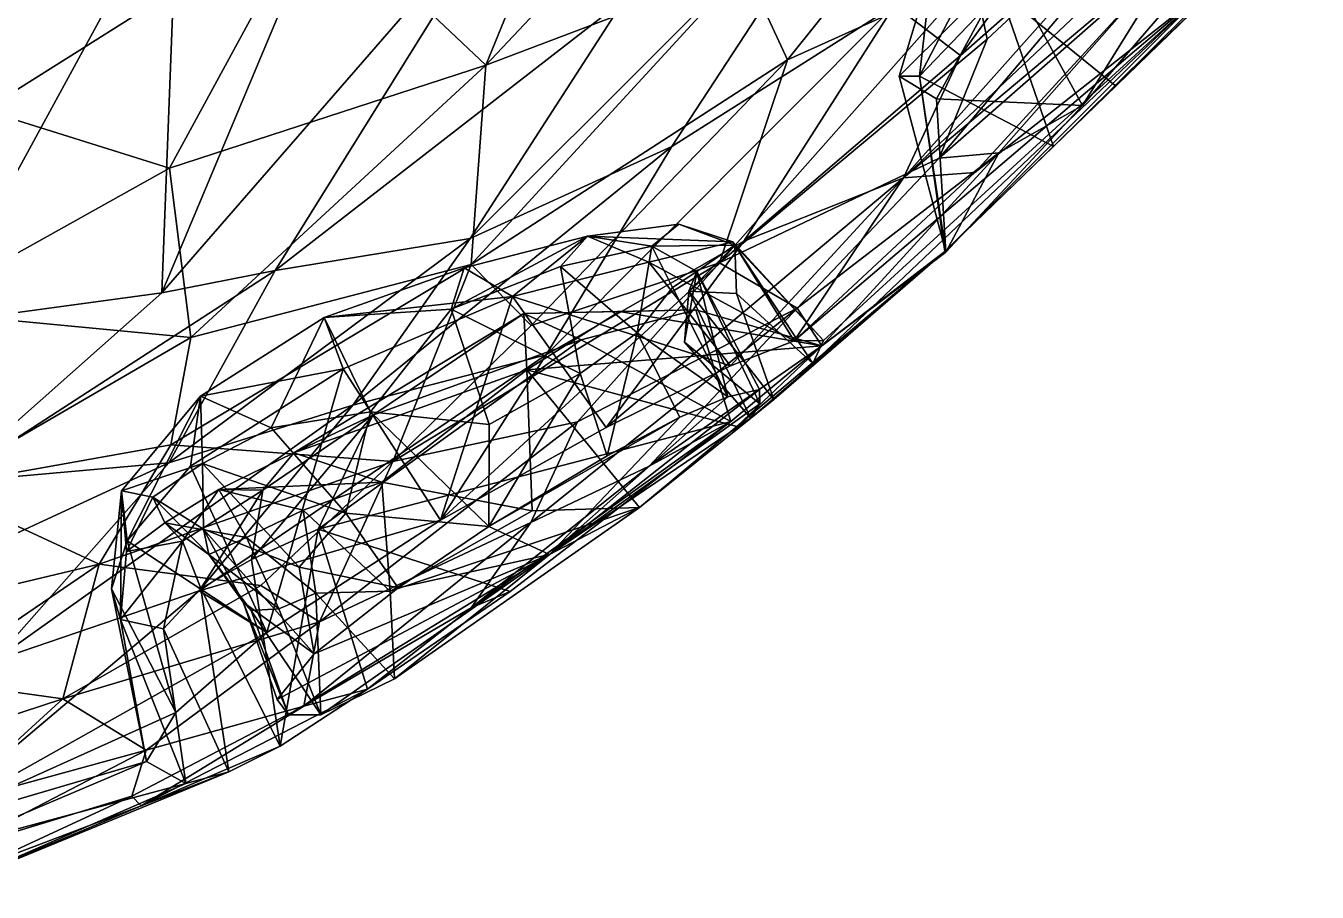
# Model space of a CAD drawing. Header units: metres. Extents: x -887 to 648, y -818 to 707.
# Drawn here: x 237.1 to 433.9, y -785.4 to -653.4 of the extents above; entities that cross this region are included whole.
import ezdxf

# ---------------------------------------------------------------- set-up
doc = ezdxf.new("R2010")
doc.units = ezdxf.units.M

msp = doc.modelspace()

# ---------------------------------------------------------------- linework, layer by layer
at = {"layer": '10k-small'}
for points in [[(433.87, -583.46, -102.59), (379.53, -657.94, 16.84), (369.45, -650.32, -48.28)], [(433.87, -583.46, -102.59), (416.4, -625.44, 18.47), (379.53, -657.94, 16.84)], [(359.16, -604.26, 535.53), (307.22, -659.43, 525.34), (346.62, -644.46, 500.57)], [(359.16, -604.26, 535.53), (320.21, -627.61, 548.73), (307.22, -659.43, 525.34)], [(397.3, -614.98, 281.2), (375.18, -644.54, 275.15), (373.29, -661.1, 256.29)], [(373.29, -661.1, 256.29), (385.56, -648.24, 263.31), (397.3, -614.98, 281.2)], [(230.77, -666.26, 570.89), (242.03, -618.8, 606.02), (189.59, -645, 608.27)], [(230.77, -666.26, 570.89), (281.02, -634.66, 571.32), (242.03, -618.8, 606.02)], [(421.58, -620.02, 398.47), (376.26, -673.59, 375.47), (413.3, -641.1, 351.46)], [(383.61, -655.45, 411.06), (376.26, -673.59, 375.47), (421.58, -620.02, 398.47)], [(381.57, -645.77, 440.53), (383.61, -655.45, 411.06), (421.58, -620.02, 398.47)], [(367.03, -623.68, -142.17), (335.53, -671.83, -60.42), (304.82, -685.83, -80.13)], [(367.03, -623.68, -142.17), (304.82, -685.83, -80.13), (328.36, -649.38, -142.45)], [(369.45, -650.32, -48.28), (335.53, -671.83, -60.42), (367.03, -623.68, -142.17)], [(417.3, -632.68, 62.62), (370.85, -676.57, 73.81), (416.4, -625.44, 18.47)], [(416.4, -625.44, 18.47), (370.85, -676.57, 73.81), (379.53, -657.94, 16.84)], [(320.21, -627.61, 548.73), (281.02, -634.66, 571.32), (307.22, -659.43, 525.34)], [(377.78, -627.84, 479.57), (346.62, -644.46, 500.57), (353.19, -658.59, 468.16)], [(381.57, -645.77, 440.53), (377.78, -627.84, 479.57), (353.19, -658.59, 468.16)], [(260.31, -630.64, -286.63), (223.1, -698.83, -162.04), (208.65, -651.91, -290.61)], [(260.31, -630.64, -286.63), (257.88, -694.11, -131.7), (223.1, -698.83, -162.04)], [(283.83, -632.26, -252.9), (257.88, -694.11, -131.7), (260.31, -630.64, -286.63)], [(311.18, -632.76, -211.83), (257.88, -694.11, -131.7), (283.83, -632.26, -252.9)], [(311.18, -632.76, -211.83), (275.12, -690.71, -116.62), (257.88, -694.11, -131.7)], [(328.36, -649.38, -142.45), (275.12, -690.71, -116.62), (311.18, -632.76, -211.83)], [(417.3, -632.68, 62.62), (414.78, -639.67, 90.17), (370.85, -676.57, 73.81)], [(259.04, -675.12, 544.96), (281.02, -634.66, 571.32), (230.77, -666.26, 570.89)], [(307.22, -659.43, 525.34), (281.02, -634.66, 571.32), (259.04, -675.12, 544.96)], [(414.78, -639.67, 90.17), (381.71, -675.78, 131.5), (370.85, -676.57, 73.81)], [(376.26, -673.59, 375.47), (385.37, -672.8, 333.28), (413.3, -641.1, 351.46)], [(416.93, -647.93, 174.68), (381.71, -675.78, 131.5), (414.78, -639.67, 90.17)], [(413.3, -641.1, 351.46), (385.37, -672.8, 333.28), (398.13, -665.54, 291.07)], [(398.13, -665.54, 291.07), (386.7, -644.64, 291.29), (419, -641.28, 313.69)], [(419, -641.28, 313.69), (413.3, -641.1, 351.46), (398.13, -665.54, 291.07)], [(346.62, -644.46, 500.57), (307.22, -659.43, 525.34), (304.97, -689.79, 483.48)], [(353.19, -658.59, 468.16), (346.62, -644.46, 500.57), (304.97, -689.79, 483.48)], [(386.7, -644.64, 291.29), (370.17, -661.12, 267.31), (375.18, -644.54, 275.15)], [(375.18, -644.54, 275.15), (370.17, -661.12, 267.31), (373.29, -661.1, 256.29)], [(386.7, -644.64, 291.29), (375.89, -664.56, 274.8), (370.17, -661.12, 267.31)], [(398.13, -665.54, 291.07), (375.89, -664.56, 274.8), (386.7, -644.64, 291.29)], [(381.57, -645.77, 440.53), (353.19, -658.59, 468.16), (342.83, -689.53, 421.88)], [(383.61, -655.45, 411.06), (381.57, -645.77, 440.53), (342.83, -689.53, 421.88)], [(419.38, -646.87, 251.34), (377.15, -687.79, 249.44), (416.93, -647.93, 174.68)], [(419.38, -646.87, 251.34), (393.68, -671.83, 254.53), (377.15, -687.79, 249.44)], [(419.38, -646.87, 251.34), (403.08, -662.51, 262.14), (393.68, -671.83, 254.53)], [(419.38, -646.87, 251.34), (414.09, -651.58, 264.38), (403.08, -662.51, 262.14)], [(416.93, -647.93, 174.68), (358.67, -701.36, 175.7), (354.18, -701.42, 142)], [(416.93, -647.93, 174.68), (354.18, -701.42, 142), (381.71, -675.78, 131.5)], [(416.93, -647.93, 174.68), (377.15, -687.79, 249.44), (357.01, -704.85, 206.64)], [(416.93, -647.93, 174.68), (357.01, -704.85, 206.64), (358.67, -701.36, 175.7)], [(393.68, -671.83, 254.53), (385.56, -648.24, 263.31), (373.29, -661.1, 256.29)], [(403.08, -662.51, 262.14), (414.09, -651.58, 264.38), (385.56, -648.24, 263.31)], [(393.68, -671.83, 254.53), (403.08, -662.51, 262.14), (385.56, -648.24, 263.31)], [(328.36, -649.38, -142.45), (304.82, -685.83, -80.13), (275.12, -690.71, -116.62)], [(369.45, -650.32, -48.28), (316.4, -703.53, 4.98), (335.53, -671.83, -60.42)], [(369.45, -650.32, -48.28), (346.52, -686.21, 23.38), (316.4, -703.53, 4.98)], [(379.53, -657.94, 16.84), (346.52, -686.21, 23.38), (369.45, -650.32, -48.28)], [(383.61, -655.45, 411.06), (342.83, -689.53, 421.88), (376.26, -673.59, 375.47)], [(353.19, -658.59, 468.16), (304.97, -689.79, 483.48), (314.1, -699.09, 452.5)], [(353.19, -658.59, 468.16), (314.1, -699.09, 452.5), (342.83, -689.53, 421.88)], [(379.53, -657.94, 16.84), (370.85, -676.57, 73.81), (346.52, -686.21, 23.38)], [(307.22, -659.43, 525.34), (259.04, -675.12, 544.96), (262.3, -700.89, 509.77)], [(307.22, -659.43, 525.34), (262.3, -700.89, 509.77), (304.97, -689.79, 483.48)], [(370.17, -661.12, 267.31), (377.28, -687.89, 262.51), (373.29, -661.1, 256.29)], [(375.89, -664.56, 274.8), (377.28, -687.89, 262.51), (370.17, -661.12, 267.31)], [(377.15, -687.79, 249.44), (393.68, -671.83, 254.53), (373.29, -661.1, 256.29)], [(377.28, -687.89, 262.51), (377.15, -687.79, 249.44), (373.29, -661.1, 256.29)], [(377.28, -687.89, 262.51), (375.89, -664.56, 274.8), (398.13, -665.54, 291.07)], [(259.04, -675.12, 544.96), (230.77, -666.26, 570.89), (219.96, -696.9, 543.8)], [(398.13, -665.54, 291.07), (385.37, -672.8, 333.28), (377.28, -687.89, 262.51)], [(335.53, -671.83, -60.42), (286.95, -711.21, -33.26), (304.82, -685.83, -80.13)], [(335.53, -671.83, -60.42), (316.4, -703.53, 4.98), (286.95, -711.21, -33.26)], [(385.37, -672.8, 333.28), (354.66, -696.44, 364.2), (358.39, -702.15, 293.7)], [(385.37, -672.8, 333.28), (376.26, -673.59, 375.47), (354.66, -696.44, 364.2)], [(385.37, -672.8, 333.28), (358.39, -702.15, 293.7), (377.28, -687.89, 262.51)], [(376.26, -673.59, 375.47), (342.83, -689.53, 421.88), (354.66, -696.44, 364.2)], [(262.3, -700.89, 509.77), (259.04, -675.12, 544.96), (219.96, -696.9, 543.8)], [(370.85, -676.57, 73.81), (344.5, -705.2, 114.29), (325.53, -714.62, 86.5)], [(370.85, -676.57, 73.81), (325.53, -714.62, 86.5), (346.52, -686.21, 23.38)], [(370.85, -676.57, 73.81), (354.18, -701.42, 142), (344.5, -705.2, 114.29)], [(381.71, -675.78, 131.5), (354.18, -701.42, 142), (370.85, -676.57, 73.81)], [(344.86, -686.35, 143.27), (336.6, -683.66, 139.71), (322.69, -685.47, 113.34)], [(336.6, -683.66, 139.71), (332.49, -686.98, 139.41), (322.69, -685.47, 113.34)], [(345.17, -686.84, 190.31), (332.49, -686.98, 139.41), (336.6, -683.66, 139.71)], [(345.17, -686.84, 190.31), (336.6, -683.66, 139.71), (344.86, -686.35, 143.27)], [(304.82, -685.83, -80.13), (258.93, -719.99, -54.25), (275.12, -690.71, -116.62)], [(304.82, -685.83, -80.13), (286.95, -711.21, -33.26), (258.93, -719.99, -54.25)], [(346.52, -686.21, 23.38), (325.53, -714.62, 86.5), (300.32, -728.75, 72.8)], [(346.52, -686.21, 23.38), (300.32, -728.75, 72.8), (316.4, -703.53, 4.98)], [(322.69, -685.47, 113.34), (318.58, -690.08, 115.02), (301.94, -696.58, 101.05)], [(322.69, -685.47, 113.34), (301.94, -696.58, 101.05), (303.92, -690.29, 95.78)], [(322.69, -685.47, 113.34), (303.92, -690.29, 95.78), (311.29, -694.66, 90.21)], [(332.07, -689.43, 112.74), (322.69, -685.47, 113.34), (311.29, -694.66, 90.21)], [(332.49, -686.98, 139.41), (318.58, -690.08, 115.02), (322.69, -685.47, 113.34)], [(344.86, -686.35, 143.27), (322.69, -685.47, 113.34), (332.07, -689.43, 112.74)], [(344.86, -686.35, 143.27), (332.07, -689.43, 112.74), (354.18, -701.42, 142)], [(358.67, -701.36, 175.7), (344.86, -686.35, 143.27), (354.18, -701.42, 142)], [(345.17, -686.84, 190.31), (344.86, -686.35, 143.27), (358.67, -701.36, 175.7)], [(332.49, -686.98, 139.41), (330.27, -700.19, 130.91), (318.58, -690.08, 115.02)], [(335.65, -693.28, 149.22), (330.27, -700.19, 130.91), (332.49, -686.98, 139.41)], [(345.17, -686.84, 190.31), (339.36, -690.84, 180.66), (332.49, -686.98, 139.41)], [(339.36, -690.84, 180.66), (335.65, -693.28, 149.22), (332.49, -686.98, 139.41)], [(345.17, -686.84, 190.31), (338.16, -693.82, 227.63), (339.36, -690.84, 180.66)], [(345.4, -694.22, 216.87), (338.16, -693.82, 227.63), (345.17, -686.84, 190.31)], [(345.4, -694.22, 216.87), (345.17, -686.84, 190.31), (357.01, -704.85, 206.64)], [(357.01, -704.85, 206.64), (345.17, -686.84, 190.31), (358.67, -701.36, 175.7)], [(377.15, -687.79, 249.44), (358.39, -702.15, 293.7), (345.43, -714.45, 274.29)], [(377.15, -687.79, 249.44), (345.43, -714.45, 274.29), (347.57, -713.18, 234.5)], [(377.15, -687.79, 249.44), (347.57, -713.18, 234.5), (351.08, -710.36, 232.39)], [(377.15, -687.79, 249.44), (351.08, -710.36, 232.39), (357.01, -704.85, 206.64)], [(377.28, -687.89, 262.51), (358.39, -702.15, 293.7), (377.15, -687.79, 249.44)], [(304.97, -689.79, 483.48), (259.24, -717.27, 486.99), (293.05, -719.79, 441.31)], [(304.97, -689.79, 483.48), (262.3, -700.89, 509.77), (259.24, -717.27, 486.99)], [(303.92, -690.29, 95.78), (301.94, -696.58, 101.05), (282.57, -697.88, 89.8)], [(311.29, -694.66, 90.21), (303.92, -690.29, 95.78), (282.57, -697.88, 89.8)], [(342.83, -689.53, 421.88), (293.05, -719.79, 441.31), (321.16, -713.74, 401.47)], [(342.83, -689.53, 421.88), (314.1, -699.09, 452.5), (293.05, -719.79, 441.31)], [(314.1, -699.09, 452.5), (304.97, -689.79, 483.48), (293.05, -719.79, 441.31)], [(321.58, -706.41, 116.29), (301.94, -696.58, 101.05), (318.58, -690.08, 115.02)], [(344.5, -705.2, 114.29), (332.07, -689.43, 112.74), (311.29, -694.66, 90.21)], [(330.27, -700.19, 130.91), (321.58, -706.41, 116.29), (318.58, -690.08, 115.02)], [(354.66, -696.44, 364.2), (342.83, -689.53, 421.88), (321.16, -713.74, 401.47)], [(354.18, -701.42, 142), (332.07, -689.43, 112.74), (344.5, -705.2, 114.29)], [(275.12, -690.71, -116.62), (258.93, -719.99, -54.25), (225.23, -722.97, -91.95)], [(275.12, -690.71, -116.62), (225.23, -722.97, -91.95), (257.88, -694.11, -131.7)], [(339.36, -690.84, 180.66), (344.06, -709.94, 145.15), (335.65, -693.28, 149.22)], [(337.46, -701.63, 228.88), (348.95, -711.03, 200.05), (339.36, -690.84, 180.66)], [(337.46, -701.63, 228.88), (339.36, -690.84, 180.66), (338.16, -693.82, 227.63)], [(339.36, -690.84, 180.66), (348.93, -708.8, 168.52), (344.06, -709.94, 145.15)], [(348.95, -711.03, 200.05), (348.93, -708.8, 168.52), (339.36, -690.84, 180.66)], [(257.88, -694.11, -131.7), (225.23, -722.97, -91.95), (223.1, -698.83, -162.04)], [(335.65, -693.28, 149.22), (344.06, -709.94, 145.15), (330.27, -700.19, 130.91)], [(347.57, -713.18, 234.5), (337.46, -701.63, 228.88), (338.16, -693.82, 227.63)], [(351.08, -710.36, 232.39), (338.16, -693.82, 227.63), (345.4, -694.22, 216.87)], [(347.57, -713.18, 234.5), (338.16, -693.82, 227.63), (351.08, -710.36, 232.39)], [(351.08, -710.36, 232.39), (345.4, -694.22, 216.87), (357.01, -704.85, 206.64)], [(311.29, -694.66, 90.21), (282.57, -697.88, 89.8), (285.49, -705.66, 79.23)], [(300.32, -728.75, 72.8), (311.29, -694.66, 90.21), (285.49, -705.66, 79.23)], [(300.32, -728.75, 72.8), (325.53, -714.62, 86.5), (311.29, -694.66, 90.21)], [(344.5, -705.2, 114.29), (311.29, -694.66, 90.21), (325.53, -714.62, 86.5)], [(262.3, -700.89, 509.77), (219.96, -696.9, 543.8), (223.03, -723.69, 505.25)], [(282.57, -697.88, 89.8), (274.52, -714.68, 105.83), (263.77, -709.85, 96.86)], [(263.77, -709.85, 96.86), (285.49, -705.66, 79.23), (282.57, -697.88, 89.8)], [(274.52, -714.68, 105.83), (282.57, -697.88, 89.8), (289.67, -712.2, 104)], [(313.48, -705.83, 255.79), (312.98, -697.23, 270.54), (277.96, -718.48, 250.75)], [(312.98, -697.23, 270.54), (290.01, -712.71, 264.63), (277.96, -718.48, 250.75)], [(289.67, -712.2, 104), (282.57, -697.88, 89.8), (301.94, -696.58, 101.05)], [(307.73, -714.17, 106.92), (289.67, -712.2, 104), (301.94, -696.58, 101.05)], [(321.75, -701.27, 283.36), (290.01, -712.71, 264.63), (312.98, -697.23, 270.54)], [(307.73, -714.17, 106.92), (301.94, -696.58, 101.05), (321.58, -706.41, 116.29)], [(339.22, -696.7, 289.39), (312.98, -697.23, 270.54), (327.56, -696.95, 274.49)], [(339.22, -696.7, 289.39), (321.75, -701.27, 283.36), (312.98, -697.23, 270.54)], [(327.56, -696.95, 274.49), (312.98, -697.23, 270.54), (313.48, -705.83, 255.79)], [(313.48, -705.83, 255.79), (358.39, -702.15, 293.7), (327.56, -696.95, 274.49)], [(354.66, -696.44, 364.2), (321.16, -713.74, 401.47), (314.07, -729.06, 364.19)], [(354.66, -696.44, 364.2), (314.07, -729.06, 364.19), (332.08, -720.49, 330.55)], [(344.52, -713.71, 294.11), (321.75, -701.27, 283.36), (339.22, -696.7, 289.39)], [(358.39, -702.15, 293.7), (339.22, -696.7, 289.39), (327.56, -696.95, 274.49)], [(358.39, -702.15, 293.7), (354.66, -696.44, 364.2), (332.08, -720.49, 330.55)], [(344.52, -713.71, 294.11), (339.22, -696.7, 289.39), (358.39, -702.15, 293.7)], [(330.27, -700.19, 130.91), (325.72, -718.93, 113.57), (321.58, -706.41, 116.29)], [(325.72, -718.93, 113.57), (330.27, -700.19, 130.91), (336.79, -713.05, 127.08)], [(344.06, -709.94, 145.15), (336.79, -713.05, 127.08), (330.27, -700.19, 130.91)], [(262.3, -700.89, 509.77), (223.03, -723.69, 505.25), (259.24, -717.27, 486.99)], [(281.69, -730.1, 263.59), (321.75, -701.27, 283.36), (344.52, -713.71, 294.11)], [(281.69, -730.1, 263.59), (290.01, -712.71, 264.63), (321.75, -701.27, 283.36)], [(345.43, -714.45, 274.29), (358.39, -702.15, 293.7), (313.48, -705.83, 255.79)], [(358.39, -702.15, 293.7), (332.08, -720.49, 330.55), (344.52, -713.71, 294.11)], [(347.57, -713.18, 234.5), (348.95, -711.03, 200.05), (337.46, -701.63, 228.88)], [(316.4, -703.53, 4.98), (263.55, -739.48, 26.28), (286.95, -711.21, -33.26)], [(316.4, -703.53, 4.98), (300.32, -728.75, 72.8), (263.55, -739.48, 26.28)], [(273.87, -745.86, 82.23), (285.49, -705.66, 79.23), (262.24, -720.51, 89.53)], [(262.24, -720.51, 89.53), (285.49, -705.66, 79.23), (263.77, -709.85, 96.86)], [(273.87, -745.86, 82.23), (300.32, -728.75, 72.8), (285.49, -705.66, 79.23)], [(291.39, -722.93, 246.68), (313.48, -705.83, 255.79), (277.96, -718.48, 250.75)], [(314.29, -727.32, 250.93), (313.48, -705.83, 255.79), (291.39, -722.93, 246.68)], [(314.29, -727.32, 250.93), (330.61, -726.81, 259.05), (313.48, -705.83, 255.79)], [(330.61, -726.81, 259.05), (345.43, -714.45, 274.29), (313.48, -705.83, 255.79)], [(307.69, -729.71, 103.86), (307.73, -714.17, 106.92), (321.58, -706.41, 116.29)], [(307.69, -729.71, 103.86), (321.58, -706.41, 116.29), (325.72, -718.93, 113.57)], [(264.05, -720.07, 116.84), (251.72, -724.24, 120.4), (263.77, -709.85, 96.86)], [(251.72, -724.24, 120.4), (252.58, -731.85, 108.57), (263.77, -709.85, 96.86)], [(252.58, -731.85, 108.57), (262.24, -720.51, 89.53), (263.77, -709.85, 96.86)], [(274.52, -714.68, 105.83), (264.05, -720.07, 116.84), (263.77, -709.85, 96.86)], [(348.93, -708.8, 168.52), (316.92, -733.97, 181.91), (344.06, -709.94, 145.15)], [(348.95, -711.03, 200.05), (316.92, -733.97, 181.91), (348.93, -708.8, 168.52)], [(344.06, -709.94, 145.15), (316.92, -733.97, 181.91), (336.79, -713.05, 127.08)], [(286.95, -711.21, -33.26), (263.55, -739.48, 26.28), (232.24, -750.13, 10.63)], [(286.95, -711.21, -33.26), (232.24, -750.13, 10.63), (258.93, -719.99, -54.25)], [(348.95, -711.03, 200.05), (347.57, -713.18, 234.5), (316.92, -733.97, 181.91)], [(290.01, -712.71, 264.63), (281.69, -730.1, 263.59), (271.51, -734.71, 254.2)], [(271.51, -734.71, 254.2), (273.23, -724.17, 253.57), (290.01, -712.71, 264.63)], [(290.01, -712.71, 264.63), (273.23, -724.17, 253.57), (277.96, -718.48, 250.75)], [(285.89, -727.65, 109.81), (274.52, -714.68, 105.83), (289.67, -712.2, 104)], [(310.92, -739.58, 276.75), (281.69, -730.1, 263.59), (344.52, -713.71, 294.11)], [(321.16, -713.74, 401.47), (293.05, -719.79, 441.31), (281.89, -744.21, 390.12)], [(321.16, -713.74, 401.47), (281.89, -744.21, 390.12), (314.07, -729.06, 364.19)], [(307.69, -729.71, 103.86), (285.89, -727.65, 109.81), (289.67, -712.2, 104)], [(307.69, -729.71, 103.86), (289.67, -712.2, 104), (307.73, -714.17, 106.92)], [(344.52, -713.71, 294.11), (304.99, -742.06, 321.47), (310.92, -739.58, 276.75)], [(344.52, -713.71, 294.11), (332.08, -720.49, 330.55), (304.99, -742.06, 321.47)], [(336.79, -713.05, 127.08), (316.92, -733.97, 181.91), (307.69, -729.71, 103.86)], [(336.79, -713.05, 127.08), (307.69, -729.71, 103.86), (325.72, -718.93, 113.57)], [(347.57, -713.18, 234.5), (330.61, -726.81, 259.05), (316.92, -733.97, 181.91)], [(347.57, -713.18, 234.5), (345.43, -714.45, 274.29), (330.61, -726.81, 259.05)], [(285.89, -727.65, 109.81), (264.05, -720.07, 116.84), (274.52, -714.68, 105.83)], [(259.24, -717.27, 486.99), (223.03, -723.69, 505.25), (248.29, -735.43, 464.13)], [(293.05, -719.79, 441.31), (259.24, -717.27, 486.99), (248.29, -735.43, 464.13)], [(258.93, -719.99, -54.25), (232.24, -750.13, 10.63), (203.49, -745.63, -49.76)], [(258.93, -719.99, -54.25), (203.49, -745.63, -49.76), (225.23, -722.97, -91.95)], [(293.05, -719.79, 441.31), (248.29, -735.43, 464.13), (272.93, -738.66, 424.53)], [(291.39, -722.93, 246.68), (277.96, -718.48, 250.75), (266.55, -724.04, 233.88)], [(277.96, -718.48, 250.75), (273.23, -724.17, 253.57), (266.55, -724.04, 233.88)], [(293.05, -719.79, 441.31), (272.93, -738.66, 424.53), (281.89, -744.21, 390.12)], [(264.05, -720.07, 116.84), (256.48, -725.23, 134.74), (251.72, -724.24, 120.4)], [(252.58, -731.85, 108.57), (273.87, -745.86, 82.23), (262.24, -720.51, 89.53)], [(264.2, -730.09, 134.82), (256.48, -725.23, 134.74), (264.05, -720.07, 116.84)], [(264.2, -730.09, 134.82), (264.05, -720.07, 116.84), (278.77, -735.86, 118.67)], [(278.77, -735.86, 118.67), (264.05, -720.07, 116.84), (285.89, -727.65, 109.81)], [(332.08, -720.49, 330.55), (314.07, -729.06, 364.19), (304.99, -742.06, 321.47)], [(248.29, -735.43, 464.13), (223.03, -723.69, 505.25), (195.44, -748, 481.59)], [(279.37, -727.2, 239.33), (291.39, -722.93, 246.68), (266.55, -724.04, 233.88)], [(292.65, -739.52, 239.66), (291.39, -722.93, 246.68), (279.37, -727.2, 239.33)], [(292.65, -739.52, 239.66), (314.29, -727.32, 250.93), (291.39, -722.93, 246.68)], [(251.57, -743.84, 179.68), (250.21, -739.21, 128.9), (251.72, -724.24, 120.4)], [(250.21, -739.21, 128.9), (252.58, -731.85, 108.57), (251.72, -724.24, 120.4)], [(251.57, -743.84, 179.68), (251.72, -724.24, 120.4), (252.46, -733.51, 177.96)], [(256.48, -725.23, 134.74), (252.46, -733.51, 177.96), (251.72, -724.24, 120.4)], [(258.31, -729.15, 183.82), (252.46, -733.51, 177.96), (256.48, -725.23, 134.74)], [(265.01, -733.97, 179.52), (256.48, -725.23, 134.74), (264.2, -730.09, 134.82)], [(265.01, -733.97, 179.52), (258.31, -729.15, 183.82), (256.48, -725.23, 134.74)], [(270.73, -731.37, 218.49), (266.55, -724.04, 233.88), (258.31, -729.15, 183.82)], [(266.55, -724.04, 233.88), (261, -731.9, 229.7), (258.31, -729.15, 183.82)], [(273.23, -724.17, 253.57), (261, -731.9, 229.7), (266.55, -724.04, 233.88)], [(273.23, -724.17, 253.57), (263.81, -739.14, 238.85), (261, -731.9, 229.7)], [(271.51, -734.71, 254.2), (263.81, -739.14, 238.85), (273.23, -724.17, 253.57)], [(279.37, -727.2, 239.33), (266.55, -724.04, 233.88), (270.73, -731.37, 218.49)], [(279.37, -727.2, 239.33), (270.73, -731.37, 218.49), (281.34, -739.87, 226.75)], [(293.88, -739.04, 107.68), (278.77, -735.86, 118.67), (285.89, -727.65, 109.81)], [(292.65, -739.52, 239.66), (279.37, -727.2, 239.33), (281.34, -739.87, 226.75)], [(293.88, -739.04, 107.68), (285.89, -727.65, 109.81), (307.69, -729.71, 103.86)], [(293.31, -752.88, 235.1), (330.61, -726.81, 259.05), (292.65, -739.52, 239.66)], [(292.65, -739.52, 239.66), (330.61, -726.81, 259.05), (314.29, -727.32, 250.93)], [(330.61, -726.81, 259.05), (293.31, -752.88, 235.1), (316.92, -733.97, 181.91)], [(261, -731.9, 229.7), (252.46, -733.51, 177.96), (258.31, -729.15, 183.82)], [(270.73, -731.37, 218.49), (258.31, -729.15, 183.82), (265.01, -733.97, 179.52)], [(300.32, -728.75, 72.8), (273.87, -745.86, 82.23), (263.55, -739.48, 26.28)], [(314.07, -729.06, 364.19), (281.89, -744.21, 390.12), (279.49, -757.08, 329.63)], [(314.07, -729.06, 364.19), (279.49, -757.08, 329.63), (304.99, -742.06, 321.47)], [(316.92, -733.97, 181.91), (293.88, -739.04, 107.68), (307.69, -729.71, 103.86)], [(264.2, -730.09, 134.82), (278.77, -735.86, 118.67), (281.07, -749.08, 122.72)], [(270.23, -741.2, 148.6), (264.2, -730.09, 134.82), (281.07, -749.08, 122.72)], [(265.01, -733.97, 179.52), (264.2, -730.09, 134.82), (270.23, -741.2, 148.6)], [(270.73, -731.37, 218.49), (265.01, -733.97, 179.52), (275.66, -742.25, 207.59)], [(281.34, -739.87, 226.75), (270.73, -731.37, 218.49), (275.66, -742.25, 207.59)], [(275.86, -763.13, 247.83), (271.51, -734.71, 254.2), (281.69, -730.1, 263.59)], [(275.86, -763.13, 247.83), (281.69, -730.1, 263.59), (289.17, -754.47, 262.04)], [(289.17, -754.47, 262.04), (281.69, -730.1, 263.59), (310.92, -739.58, 276.75)], [(250.21, -739.21, 128.9), (260, -758, 109.63), (252.58, -731.85, 108.57)], [(261, -731.9, 229.7), (251.57, -743.84, 179.68), (252.46, -733.51, 177.96)], [(261, -731.9, 229.7), (258.11, -745.28, 216.23), (251.57, -743.84, 179.68)], [(260, -758, 109.63), (273.87, -745.86, 82.23), (252.58, -731.85, 108.57)], [(263.81, -739.14, 238.85), (258.11, -745.28, 216.23), (261, -731.9, 229.7)], [(248.29, -735.43, 464.13), (195.44, -748, 481.59), (222.35, -753.11, 448.98)], [(248.29, -735.43, 464.13), (222.35, -753.11, 448.98), (242.79, -755.94, 418.22)], [(272.93, -738.66, 424.53), (248.29, -735.43, 464.13), (242.79, -755.94, 418.22)], [(271.51, -734.71, 254.2), (275.86, -763.13, 247.83), (263.81, -739.14, 238.85)], [(265.01, -733.97, 179.52), (270.23, -741.2, 148.6), (271.49, -742.5, 178.35)], [(275.66, -742.25, 207.59), (265.01, -733.97, 179.52), (271.49, -742.5, 178.35)], [(316.92, -733.97, 181.91), (275.42, -756.05, 148.6), (281.07, -749.08, 122.72)], [(316.92, -733.97, 181.91), (277.17, -758.4, 177.43), (275.42, -756.05, 148.6)], [(316.92, -733.97, 181.91), (282.09, -758.39, 210.39), (277.17, -758.4, 177.43)], [(316.92, -733.97, 181.91), (281.07, -749.08, 122.72), (293.88, -739.04, 107.68)], [(316.92, -733.97, 181.91), (293.31, -752.88, 235.1), (282.09, -758.39, 210.39)], [(281.07, -749.08, 122.72), (278.77, -735.86, 118.67), (293.88, -739.04, 107.68)], [(273.87, -745.86, 82.23), (220.65, -775.74, 113.44), (263.55, -739.48, 26.28)], [(263.55, -739.48, 26.28), (220.65, -775.74, 113.44), (232.24, -750.13, 10.63)], [(281.89, -744.21, 390.12), (272.93, -738.66, 424.53), (242.79, -755.94, 418.22)], [(251.57, -743.84, 179.68), (255.52, -765.46, 144), (250.21, -739.21, 128.9)], [(255.52, -765.46, 144), (260, -758, 109.63), (250.21, -739.21, 128.9)], [(263.81, -739.14, 238.85), (268.04, -767.04, 232.91), (258.11, -745.28, 216.23)], [(275.86, -763.13, 247.83), (268.04, -767.04, 232.91), (263.81, -739.14, 238.85)], [(292.65, -739.52, 239.66), (281.34, -739.87, 226.75), (293.31, -752.88, 235.1)], [(310.92, -739.58, 276.75), (304.99, -742.06, 321.47), (289.17, -754.47, 262.04)], [(271.49, -742.5, 178.35), (270.23, -741.2, 148.6), (277.17, -758.4, 177.43)], [(270.23, -741.2, 148.6), (281.07, -749.08, 122.72), (275.42, -756.05, 148.6)], [(277.17, -758.4, 177.43), (270.23, -741.2, 148.6), (275.42, -756.05, 148.6)], [(281.34, -739.87, 226.75), (275.66, -742.25, 207.59), (282.09, -758.39, 210.39)], [(293.31, -752.88, 235.1), (281.34, -739.87, 226.75), (282.09, -758.39, 210.39)], [(282.09, -758.39, 210.39), (275.66, -742.25, 207.59), (271.49, -742.5, 178.35)], [(282.09, -758.39, 210.39), (271.49, -742.5, 178.35), (277.17, -758.4, 177.43)], [(304.99, -742.06, 321.47), (279.49, -757.08, 329.63), (289.17, -754.47, 262.04)], [(281.89, -744.21, 390.12), (242.79, -755.94, 418.22), (255.48, -763.77, 363.07)], [(261.5, -768.83, 206.08), (255.52, -765.46, 144), (251.57, -743.84, 179.68)], [(258.11, -745.28, 216.23), (261.5, -768.83, 206.08), (251.57, -743.84, 179.68)], [(281.89, -744.21, 390.12), (255.48, -763.77, 363.07), (279.49, -757.08, 329.63)], [(268.04, -767.04, 232.91), (261.5, -768.83, 206.08), (258.11, -745.28, 216.23)], [(273.87, -745.86, 82.23), (260, -758, 109.63), (220.65, -775.74, 113.44)], [(242.79, -755.94, 418.22), (222.35, -753.11, 448.98), (199.03, -770.28, 423.63)], [(289.17, -754.47, 262.04), (279.49, -757.08, 329.63), (254.72, -772.26, 268.15)], [(289.17, -754.47, 262.04), (254.72, -772.26, 268.15), (275.86, -763.13, 247.83)], [(242.79, -755.94, 418.22), (199.03, -770.28, 423.63), (225.04, -772.08, 380.55)], [(255.48, -763.77, 363.07), (242.79, -755.94, 418.22), (225.04, -772.08, 380.55)], [(279.49, -757.08, 329.63), (255.48, -763.77, 363.07), (253.31, -770.75, 319.16)], [(279.49, -757.08, 329.63), (253.31, -770.75, 319.16), (254.72, -772.26, 268.15)], [(260, -758, 109.63), (255.52, -765.46, 144), (220.65, -775.74, 113.44)], [(275.86, -763.13, 247.83), (254.72, -772.26, 268.15), (268.04, -767.04, 232.91)], [(255.48, -763.77, 363.07), (225.04, -772.08, 380.55), (225.9, -779.1, 337.5)], [(255.48, -763.77, 363.07), (225.9, -779.1, 337.5), (253.31, -770.75, 319.16)], [(255.52, -765.46, 144), (223.41, -779.08, 147.82), (220.65, -775.74, 113.44)], [(261.5, -768.83, 206.08), (223.41, -779.08, 147.82), (255.52, -765.46, 144)], [(268.04, -767.04, 232.91), (254.72, -772.26, 268.15), (223.46, -785.39, 235.61)], [(268.04, -767.04, 232.91), (223.46, -785.39, 235.61), (261.5, -768.83, 206.08)], [(261.5, -768.83, 206.08), (223.46, -785.39, 235.61), (223.41, -779.08, 147.82)], [(253.31, -770.75, 319.16), (225.9, -779.1, 337.5), (229.29, -781.89, 297.67)], [(254.72, -772.26, 268.15), (253.31, -770.75, 319.16), (229.29, -781.89, 297.67)], [(254.72, -772.26, 268.15), (229.29, -781.89, 297.67), (223.46, -785.39, 235.61)]]:
    msp.add_3dface(points, dxfattribs=at)

doc.saveas('drawing.dxf')
